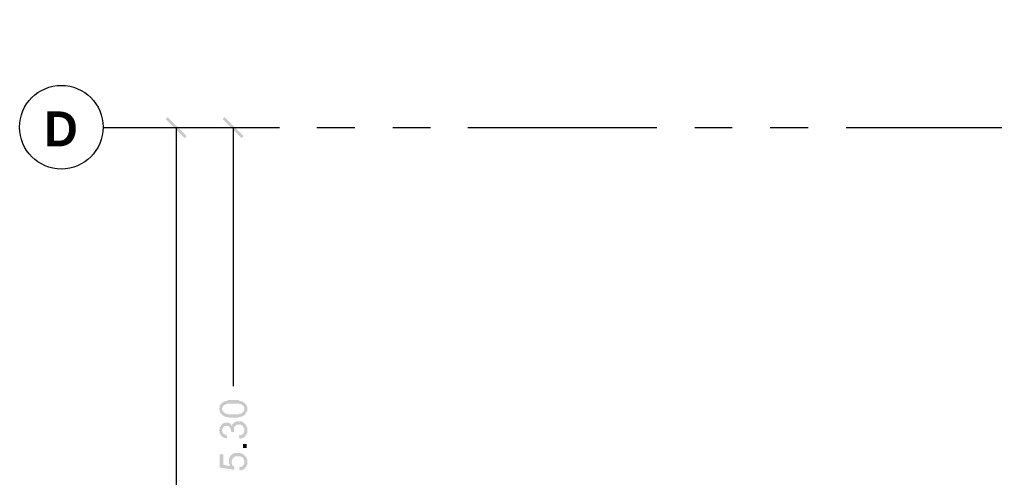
# Model space of a CAD drawing. Header units: inches. Extents: x -11 to 213, y -78 to 40.
# Drawn here: x -11.5 to -3.11, y 25.78 to 29.72 of the extents above; entities that cross this region are included whole.
import ezdxf

# ---------------------------------------------------------------- set-up
doc = ezdxf.new("R2010")
doc.units = ezdxf.units.IN
doc.header["$MEASUREMENT"] = 0
doc.layers.add('PDF_0', color=7, linetype='Continuous')
doc.layers.add('PDF_Text', color=7, linetype='Continuous')
doc.styles.add('PDF Century Gothic Bold', font='GOTHICB.TTF')

msp = doc.modelspace()

# ---------------------------------------------------------------- hatches: boundary and pattern name
at = {"layer": 'PDF_0'}
h = msp.add_hatch(color=256, dxfattribs=at)
h.paths.add_polyline_path([(-9.77819, 26.37251), (-9.77819, 26.37251), (-9.77819, 26.37251), (-9.77214, 26.37856), (-9.77214, 26.37856), (-9.77214, 26.38461), (-9.77214, 26.38461), (-9.77214, 26.39065), (-9.77214, 26.39065), (-9.77214, 26.39065), (-9.77214, 26.3967), (-9.77214, 26.3967), (-9.77214, 26.40275), (-9.76609, 26.40275), (-9.76609, 26.40275), (-9.76609, 26.4088), (-9.76609, 26.4088), (-9.76609, 26.4088), (-9.76005, 26.41485), (-9.76005, 26.41485), (-9.76005, 26.41485), (-9.76005, 26.41485), (-9.754, 26.42089), (-9.754, 26.42089), (-9.754, 26.42089), (-9.74795, 26.42694), (-9.74795, 26.42694), (-9.74795, 26.42694), (-9.7419, 26.42694), (-9.7419, 26.42694), (-9.73585, 26.43299), (-9.73585, 26.43299), (-9.73585, 26.43299), (-9.72981, 26.43299), (-9.72981, 26.43299), (-9.72376, 26.43904), (-9.72376, 26.43904), (-9.71771, 26.43904), (-9.71771, 26.43904), (-9.71166, 26.43904), (-9.71166, 26.43904), (-9.70561, 26.43904), (-9.70561, 26.44509), (-9.69957, 26.44509), (-9.69957, 26.44509), (-9.69352, 26.44509), (-9.68747, 26.44509), (-9.68747, 26.44509), (-9.68142, 26.44509), (-9.67537, 26.44509), (-9.67537, 26.44509), (-9.66933, 26.44509), (-9.66328, 26.44509), (-9.66328, 26.44509), (-9.65723, 26.44509), (-9.65723, 26.44509), (-9.65118, 26.44509), (-9.64514, 26.44509), (-9.64514, 26.44509), (-9.63909, 26.44509), (-9.63304, 26.44509), (-9.63304, 26.44509), (-9.62699, 26.44509), (-9.62699, 26.44509), (-9.62094, 26.44509), (-9.6149, 26.44509), (-9.6149, 26.44509), (-9.60885, 26.44509), (-9.60885, 26.44509), (-9.6028, 26.43904), (-9.6028, 26.43904), (-9.59675, 26.43904), (-9.59675, 26.43904), (-9.5907, 26.43904), (-9.5907, 26.43904), (-9.58466, 26.43904), (-9.58466, 26.43299), (-9.57861, 26.43299), (-9.57861, 26.43299), (-9.57861, 26.43299), (-9.57256, 26.43299), (-9.57256, 26.43299), (-9.57256, 26.42694), (-9.56651, 26.42694), (-9.56651, 26.42694), (-9.56047, 26.42694), (-9.56047, 26.42089), (-9.56047, 26.42089), (-9.55442, 26.42089), (-9.55442, 26.41485), (-9.55442, 26.41485), (-9.54837, 26.4088), (-9.54837, 26.4088), (-9.54837, 26.4088), (-9.54232, 26.40275), (-9.54232, 26.40275), (-9.54232, 26.3967), (-9.54232, 26.3967), (-9.54232, 26.39065), (-9.53627, 26.39065), (-9.53627, 26.38461), (-9.53627, 26.38461), (-9.53627, 26.37856), (-9.53627, 26.37856), (-9.53627, 26.37251), (-9.53627, 26.37251), (-9.53627, 26.37251), (-9.53627, 26.36646), (-9.53627, 26.36646), (-9.53627, 26.36041), (-9.53627, 26.36041), (-9.53627, 26.35437), (-9.53627, 26.35437), (-9.53627, 26.35437), (-9.53627, 26.34832), (-9.54232, 26.34832), (-9.54232, 26.34227), (-9.54232, 26.34227), (-9.54232, 26.34227), (-9.54232, 26.33622), (-9.54232, 26.33622), (-9.54837, 26.33622), (-9.54837, 26.33018), (-9.54837, 26.33018), (-9.54837, 26.33018), (-9.54837, 26.32413), (-9.55442, 26.32413), (-9.55442, 26.32413), (-9.55442, 26.31808), (-9.56047, 26.31808), (-9.56047, 26.31808), (-9.56047, 26.31808), (-9.56651, 26.31203), (-9.56651, 26.31203), (-9.56651, 26.31203), (-9.57256, 26.31203), (-9.57256, 26.30598), (-9.57256, 26.30598), (-9.57861, 26.30598), (-9.57861, 26.30598), (-9.58466, 26.30598), (-9.58466, 26.30598), (-9.5907, 26.29994), (-9.5907, 26.29994), (-9.59675, 26.29994), (-9.59675, 26.29994), (-9.6028, 26.29994), (-9.6028, 26.29994), (-9.60885, 26.29994), (-9.60885, 26.29994), (-9.6149, 26.29389), (-9.62094, 26.29389), (-9.62094, 26.29389), (-9.62699, 26.29389), (-9.63304, 26.29389), (-9.63304, 26.29389), (-9.63909, 26.29389), (-9.64514, 26.29389), (-9.64514, 26.29389), (-9.65118, 26.29389), (-9.65723, 26.29389), (-9.65723, 26.29389), (-9.65723, 26.29389), (-9.66328, 26.29389), (-9.66933, 26.29389), (-9.66933, 26.29389), (-9.67537, 26.29389), (-9.68142, 26.29389), (-9.68142, 26.29389), (-9.68747, 26.29389), (-9.68747, 26.29389), (-9.69352, 26.29389), (-9.69957, 26.29389), (-9.69957, 26.29994), (-9.70561, 26.29994), (-9.70561, 26.29994), (-9.71166, 26.29994), (-9.71166, 26.29994), (-9.71771, 26.29994), (-9.71771, 26.29994), (-9.72376, 26.29994), (-9.72376, 26.30598), (-9.72981, 26.30598), (-9.72981, 26.30598), (-9.72981, 26.30598), (-9.73585, 26.30598), (-9.73585, 26.30598), (-9.7419, 26.31203), (-9.7419, 26.31203), (-9.7419, 26.31203), (-9.74795, 26.31203), (-9.74795, 26.31808), (-9.754, 26.31808), (-9.754, 26.31808), (-9.754, 26.32413), (-9.76005, 26.32413), (-9.76005, 26.32413), (-9.76005, 26.33018), (-9.76609, 26.33018), (-9.76609, 26.33622), (-9.76609, 26.33622), (-9.76609, 26.33622), (-9.77214, 26.34227), (-9.77214, 26.34227), (-9.77214, 26.34832), (-9.77214, 26.34832), (-9.77214, 26.35437), (-9.77214, 26.35437), (-9.77214, 26.36041), (-9.77214, 26.36041), (-9.77819, 26.36646), (-9.77819, 26.37251), (-9.77819, 26.37251)], flags=0)
h.paths.add_polyline_path([(-9.56047, 26.37251), (-9.56047, 26.37251), (-9.56047, 26.37856), (-9.56047, 26.37856), (-9.56047, 26.38461), (-9.56047, 26.38461), (-9.56651, 26.38461), (-9.56651, 26.39065), (-9.56651, 26.39065), (-9.56651, 26.3967), (-9.57256, 26.3967), (-9.57256, 26.3967), (-9.57861, 26.40275), (-9.57861, 26.40275), (-9.58466, 26.40275), (-9.58466, 26.40275), (-9.58466, 26.4088), (-9.58466, 26.4088), (-9.5907, 26.4088), (-9.5907, 26.4088), (-9.5907, 26.4088), (-9.59675, 26.4088), (-9.59675, 26.4088), (-9.6028, 26.4088), (-9.6028, 26.41485), (-9.60885, 26.41485), (-9.60885, 26.41485), (-9.6149, 26.41485), (-9.6149, 26.41485), (-9.62094, 26.41485), (-9.62094, 26.41485), (-9.62699, 26.41485), (-9.63304, 26.41485), (-9.63304, 26.41485), (-9.63909, 26.41485), (-9.64514, 26.41485), (-9.64514, 26.41485), (-9.65118, 26.41485), (-9.65723, 26.41485), (-9.65723, 26.41485), (-9.65723, 26.41485), (-9.66328, 26.41485), (-9.66933, 26.41485), (-9.66933, 26.41485), (-9.67537, 26.41485), (-9.68142, 26.41485), (-9.68142, 26.41485), (-9.68747, 26.41485), (-9.68747, 26.41485), (-9.69352, 26.41485), (-9.69352, 26.41485), (-9.69957, 26.41485), (-9.69957, 26.41485), (-9.70561, 26.41485), (-9.70561, 26.41485), (-9.71166, 26.41485), (-9.71166, 26.4088), (-9.71166, 26.4088), (-9.71771, 26.4088), (-9.71771, 26.4088), (-9.72376, 26.4088), (-9.72376, 26.4088), (-9.72981, 26.40275), (-9.72981, 26.40275), (-9.73585, 26.40275), (-9.73585, 26.40275), (-9.73585, 26.3967), (-9.7419, 26.3967), (-9.7419, 26.3967), (-9.7419, 26.39065), (-9.74795, 26.39065), (-9.74795, 26.39065), (-9.74795, 26.38461), (-9.74795, 26.38461), (-9.74795, 26.37856), (-9.754, 26.37856), (-9.754, 26.37251), (-9.754, 26.37251), (-9.754, 26.37251), (-9.754, 26.36646), (-9.754, 26.36041), (-9.74795, 26.36041), (-9.74795, 26.36041), (-9.74795, 26.35437), (-9.74795, 26.35437), (-9.74795, 26.34832), (-9.7419, 26.34832), (-9.7419, 26.34227), (-9.7419, 26.34227), (-9.73585, 26.34227), (-9.73585, 26.33622), (-9.72981, 26.33622), (-9.72981, 26.33622), (-9.72981, 26.33622), (-9.72981, 26.33622), (-9.72376, 26.33018), (-9.72376, 26.33018), (-9.71771, 26.33018), (-9.71771, 26.33018), (-9.71771, 26.33018), (-9.71166, 26.33018), (-9.71166, 26.33018), (-9.70561, 26.33018), (-9.70561, 26.32413), (-9.69957, 26.32413), (-9.69957, 26.32413), (-9.69352, 26.32413), (-9.69352, 26.32413), (-9.68747, 26.32413), (-9.68142, 26.32413), (-9.68142, 26.32413), (-9.67537, 26.32413), (-9.67537, 26.32413), (-9.66933, 26.32413), (-9.66328, 26.32413), (-9.65723, 26.32413), (-9.65723, 26.32413), (-9.65118, 26.32413), (-9.64514, 26.32413), (-9.64514, 26.32413), (-9.63909, 26.32413), (-9.63909, 26.32413), (-9.63304, 26.32413), (-9.62699, 26.32413), (-9.62699, 26.32413), (-9.62094, 26.32413), (-9.62094, 26.32413), (-9.6149, 26.32413), (-9.6149, 26.32413), (-9.60885, 26.32413), (-9.60885, 26.32413), (-9.6028, 26.33018), (-9.6028, 26.33018), (-9.6028, 26.33018), (-9.6028, 26.33018), (-9.59675, 26.33018), (-9.5907, 26.33018), (-9.5907, 26.33018), (-9.58466, 26.33018), (-9.58466, 26.33622), (-9.57861, 26.33622), (-9.57861, 26.33622), (-9.57256, 26.33622), (-9.57256, 26.34227), (-9.57256, 26.34227), (-9.57256, 26.34227), (-9.56651, 26.34832), (-9.56651, 26.34832), (-9.56651, 26.35437), (-9.56047, 26.35437), (-9.56047, 26.35437), (-9.56047, 26.36041), (-9.56047, 26.36646), (-9.56047, 26.36646), (-9.56047, 26.37251)], flags=0)
for points in [[(-9.66932, 26.22131), (-9.66327, 26.22736), (-9.66327, 26.22736), (-9.66327, 26.2334), (-9.66327, 26.2334), (-9.66327, 26.23945), (-9.65723, 26.23945), (-9.65723, 26.23945), (-9.65723, 26.2455), (-9.65723, 26.2455), (-9.65118, 26.25155), (-9.65118, 26.25155), (-9.64513, 26.25155), (-9.64513, 26.25155), (-9.64513, 26.25759), (-9.63908, 26.25759), (-9.63908, 26.25759), (-9.63304, 26.25759), (-9.63304, 26.26364), (-9.62699, 26.26364), (-9.62699, 26.26364), (-9.62094, 26.26364), (-9.62094, 26.26364), (-9.61489, 26.26364), (-9.61489, 26.26364), (-9.60884, 26.26364), (-9.60884, 26.26364), (-9.60884, 26.26364), (-9.6028, 26.26364), (-9.59675, 26.26364), (-9.59675, 26.26364), (-9.5907, 26.26364), (-9.5907, 26.26364), (-9.58465, 26.26364), (-9.58465, 26.26364), (-9.5786, 26.25759), (-9.5786, 26.25759), (-9.57256, 26.25759), (-9.57256, 26.25759), (-9.57256, 26.25155), (-9.56651, 26.25155), (-9.56651, 26.25155), (-9.56046, 26.2455), (-9.56046, 26.2455), (-9.56046, 26.2455), (-9.55441, 26.23945), (-9.55441, 26.23945), (-9.55441, 26.23945), (-9.54836, 26.2334), (-9.54836, 26.2334), (-9.54836, 26.22736), (-9.54836, 26.22736), (-9.54232, 26.22131), (-9.54232, 26.22131), (-9.54232, 26.21526), (-9.54232, 26.21526), (-9.54232, 26.20921), (-9.53627, 26.20921), (-9.53627, 26.20316), (-9.53627, 26.20316), (-9.53627, 26.19712), (-9.53627, 26.19712), (-9.53627, 26.19107), (-9.53627, 26.19107), (-9.53627, 26.18502), (-9.53627, 26.18502), (-9.53627, 26.17897), (-9.53627, 26.17292), (-9.53627, 26.17292), (-9.53627, 26.16688), (-9.53627, 26.16688), (-9.53627, 26.16083), (-9.54232, 26.16083), (-9.54232, 26.15478), (-9.54232, 26.15478), (-9.54232, 26.14873), (-9.54232, 26.14873), (-9.54836, 26.14873), (-9.54836, 26.14269), (-9.54836, 26.14269), (-9.55441, 26.13664), (-9.55441, 26.13664), (-9.55441, 26.13664), (-9.55441, 26.13059), (-9.56046, 26.13059), (-9.56046, 26.13059), (-9.56651, 26.12454), (-9.56651, 26.12454), (-9.56651, 26.12454), (-9.57256, 26.11849), (-9.57256, 26.11849), (-9.5786, 26.11849), (-9.5786, 26.11849), (-9.58465, 26.11849), (-9.58465, 26.11245), (-9.5907, 26.11245), (-9.5907, 26.11245), (-9.59675, 26.11245), (-9.59675, 26.11245), (-9.6028, 26.11245), (-9.60884, 26.14269), (-9.6028, 26.14269), (-9.59675, 26.14269), (-9.59675, 26.14269), (-9.5907, 26.14269), (-9.5907, 26.14269), (-9.58465, 26.14873), (-9.58465, 26.14873), (-9.5786, 26.14873), (-9.5786, 26.14873), (-9.57256, 26.15478), (-9.57256, 26.15478), (-9.57256, 26.15478), (-9.56651, 26.16083), (-9.56651, 26.16083), (-9.56651, 26.16083), (-9.56651, 26.16688), (-9.56046, 26.16688), (-9.56046, 26.17292), (-9.56046, 26.17292), (-9.56046, 26.17897), (-9.56046, 26.17897), (-9.56046, 26.18502), (-9.56046, 26.18502), (-9.56046, 26.19107), (-9.56046, 26.19107), (-9.56046, 26.19712), (-9.56046, 26.19712), (-9.56046, 26.20316), (-9.56651, 26.20316), (-9.56651, 26.20921), (-9.56651, 26.20921), (-9.56651, 26.21526), (-9.57256, 26.21526), (-9.57256, 26.21526), (-9.57256, 26.22131), (-9.5786, 26.22131), (-9.5786, 26.22736), (-9.5786, 26.22736), (-9.58465, 26.22736), (-9.58465, 26.22736), (-9.5907, 26.2334), (-9.5907, 26.2334), (-9.59675, 26.2334), (-9.59675, 26.2334), (-9.6028, 26.2334), (-9.6028, 26.2334), (-9.60884, 26.2334), (-9.61489, 26.2334), (-9.61489, 26.2334), (-9.62094, 26.2334), (-9.62094, 26.2334), (-9.62699, 26.2334), (-9.62699, 26.2334), (-9.63304, 26.22736), (-9.63304, 26.22736), (-9.63304, 26.22736), (-9.63908, 26.22131), (-9.63908, 26.22131), (-9.63908, 26.22131), (-9.64513, 26.22131), (-9.64513, 26.21526), (-9.64513, 26.21526), (-9.65118, 26.20921), (-9.65118, 26.20921), (-9.65118, 26.20921), (-9.65118, 26.20316), (-9.65118, 26.19712), (-9.65118, 26.19712), (-9.65118, 26.19107), (-9.65118, 26.19107), (-9.65118, 26.19107), (-9.65118, 26.18502), (-9.65118, 26.18502), (-9.65118, 26.17897), (-9.65118, 26.17897), (-9.65118, 26.17292), (-9.65118, 26.16688), (-9.65118, 26.16688), (-9.67537, 26.17292), (-9.67537, 26.17292), (-9.67537, 26.17897), (-9.67537, 26.18502), (-9.67537, 26.18502), (-9.67537, 26.19107), (-9.67537, 26.19107), (-9.67537, 26.19107), (-9.68142, 26.19712), (-9.68142, 26.19712), (-9.68142, 26.20316), (-9.68142, 26.20316), (-9.68142, 26.20921), (-9.68747, 26.20921), (-9.68747, 26.21526), (-9.69351, 26.21526), (-9.69351, 26.21526), (-9.69351, 26.22131), (-9.69956, 26.22131), (-9.69956, 26.22131), (-9.70561, 26.22131), (-9.70561, 26.22131), (-9.71166, 26.22131), (-9.71166, 26.22131), (-9.71771, 26.22131), (-9.71771, 26.22131), (-9.72375, 26.22131), (-9.72375, 26.22131), (-9.7298, 26.22131), (-9.7298, 26.22131), (-9.73585, 26.22131), (-9.73585, 26.21526), (-9.7419, 26.21526), (-9.7419, 26.21526), (-9.7419, 26.21526), (-9.7419, 26.20921), (-9.74794, 26.20921), (-9.74794, 26.20316), (-9.74794, 26.20316), (-9.74794, 26.19712), (-9.74794, 26.19712), (-9.75399, 26.19107), (-9.75399, 26.19107), (-9.75399, 26.18502), (-9.75399, 26.18502), (-9.75399, 26.18502), (-9.75399, 26.17897), (-9.74794, 26.17292), (-9.74794, 26.17292), (-9.74794, 26.16688), (-9.74794, 26.16688), (-9.74794, 26.16688), (-9.7419, 26.16083), (-9.7419, 26.16083), (-9.7419, 26.15478), (-9.73585, 26.15478), (-9.73585, 26.15478), (-9.73585, 26.15478), (-9.7298, 26.14873), (-9.7298, 26.14873), (-9.72375, 26.14873), (-9.72375, 26.14873), (-9.71771, 26.14269), (-9.71771, 26.14269), (-9.71166, 26.14269), (-9.71166, 26.14269), (-9.71166, 26.11245), (-9.71771, 26.11849), (-9.72375, 26.11849), (-9.72375, 26.11849), (-9.7298, 26.11849), (-9.7298, 26.11849), (-9.73585, 26.11849), (-9.73585, 26.12454), (-9.7419, 26.12454), (-9.7419, 26.12454), (-9.74794, 26.12454), (-9.74794, 26.13059), (-9.74794, 26.13059), (-9.75399, 26.13059), (-9.75399, 26.13664), (-9.76004, 26.13664), (-9.76004, 26.13664), (-9.76004, 26.13664), (-9.76004, 26.14269), (-9.76609, 26.14269), (-9.76609, 26.14873), (-9.76609, 26.14873), (-9.76609, 26.15478), (-9.77214, 26.15478), (-9.77214, 26.16083), (-9.77214, 26.16083), (-9.77214, 26.16688), (-9.77214, 26.16688), (-9.77214, 26.17292), (-9.77214, 26.17292), (-9.77214, 26.17897), (-9.77818, 26.17897), (-9.77818, 26.18502), (-9.77818, 26.18502), (-9.77818, 26.19107), (-9.77214, 26.19107), (-9.77214, 26.19712), (-9.77214, 26.19712), (-9.77214, 26.20316), (-9.77214, 26.20316), (-9.77214, 26.20921), (-9.77214, 26.20921), (-9.77214, 26.21526), (-9.76609, 26.21526), (-9.76609, 26.22131), (-9.76609, 26.22131), (-9.76609, 26.22736), (-9.76004, 26.22736), (-9.76004, 26.22736), (-9.76004, 26.2334), (-9.76004, 26.2334), (-9.75399, 26.2334), (-9.75399, 26.23945), (-9.74794, 26.23945), (-9.74794, 26.2455), (-9.74794, 26.2455), (-9.7419, 26.2455), (-9.7419, 26.2455), (-9.73585, 26.25155), (-9.73585, 26.25155), (-9.7298, 26.25155), (-9.7298, 26.25155), (-9.72375, 26.25155), (-9.72375, 26.25155), (-9.71771, 26.25155), (-9.71771, 26.25155), (-9.71166, 26.25155), (-9.71166, 26.25155), (-9.70561, 26.25155), (-9.70561, 26.25155), (-9.69956, 26.25155), (-9.69956, 26.25155), (-9.69351, 26.25155), (-9.69351, 26.25155), (-9.69351, 26.2455), (-9.68747, 26.2455), (-9.68747, 26.2455), (-9.68142, 26.2455), (-9.68142, 26.23945), (-9.68142, 26.23945), (-9.67537, 26.23945), (-9.67537, 26.2334), (-9.67537, 26.2334), (-9.66932, 26.22736), (-9.66932, 26.22736), (-9.66932, 26.22131), (-9.66932, 26.22131)], [(-9.68142, 25.87656), (-9.68142, 25.87656), (-9.68747, 25.88261), (-9.68747, 25.88261), (-9.68747, 25.88866), (-9.68747, 25.88866), (-9.68747, 25.89471), (-9.69351, 25.89471), (-9.69351, 25.90075), (-9.69351, 25.90075), (-9.69351, 25.9068), (-9.69351, 25.9068), (-9.69351, 25.91285), (-9.69351, 25.91285), (-9.69351, 25.9189), (-9.69351, 25.9189), (-9.69351, 25.92495), (-9.69351, 25.92495), (-9.69351, 25.93099), (-9.69351, 25.93099), (-9.69351, 25.93704), (-9.69351, 25.93704), (-9.69351, 25.94309), (-9.69351, 25.94309), (-9.68747, 25.94914), (-9.68747, 25.94914), (-9.68747, 25.95519), (-9.68747, 25.95519), (-9.68142, 25.96123), (-9.68142, 25.96123), (-9.68142, 25.96728), (-9.68142, 25.96728), (-9.67537, 25.96728), (-9.67537, 25.97333), (-9.67537, 25.97333), (-9.66932, 25.97333), (-9.66932, 25.97938), (-9.66328, 25.97938), (-9.66328, 25.97938), (-9.66328, 25.98543), (-9.65723, 25.98543), (-9.65723, 25.98543), (-9.65118, 25.98543), (-9.65118, 25.99147), (-9.64513, 25.99147), (-9.64513, 25.99147), (-9.63908, 25.99147), (-9.63908, 25.99147), (-9.63304, 25.99147), (-9.63304, 25.99147), (-9.62699, 25.99147), (-9.62094, 25.99147), (-9.62094, 25.99147), (-9.62094, 25.99147), (-9.61489, 25.99147), (-9.61489, 25.99147), (-9.60884, 25.99147), (-9.60884, 25.99147), (-9.6028, 25.99147), (-9.6028, 25.99147), (-9.59675, 25.99147), (-9.59675, 25.99147), (-9.5907, 25.99147), (-9.5907, 25.98543), (-9.58465, 25.98543), (-9.58465, 25.98543), (-9.5786, 25.98543), (-9.5786, 25.98543), (-9.57256, 25.97938), (-9.57256, 25.97938), (-9.56651, 25.97938), (-9.56651, 25.97333), (-9.56046, 25.97333), (-9.56046, 25.97333), (-9.56046, 25.97333), (-9.56046, 25.96728), (-9.55441, 25.96728), (-9.55441, 25.96728), (-9.55441, 25.96123), (-9.54837, 25.96123), (-9.54837, 25.95519), (-9.54837, 25.95519), (-9.54232, 25.94914), (-9.54232, 25.94914), (-9.54232, 25.94914), (-9.54232, 25.94309), (-9.54232, 25.94309), (-9.54232, 25.93704), (-9.53627, 25.93704), (-9.53627, 25.93099), (-9.53627, 25.93099), (-9.53627, 25.92495), (-9.53627, 25.9189), (-9.53627, 25.9189), (-9.53627, 25.91285), (-9.53627, 25.91285), (-9.53627, 25.91285), (-9.53627, 25.9068), (-9.53627, 25.90075), (-9.53627, 25.90075), (-9.53627, 25.89471), (-9.53627, 25.89471), (-9.53627, 25.88866), (-9.54232, 25.88866), (-9.54232, 25.88261), (-9.54232, 25.88261), (-9.54232, 25.87656), (-9.54232, 25.87656), (-9.54837, 25.87052), (-9.54837, 25.87052), (-9.54837, 25.87052), (-9.54837, 25.86447), (-9.55441, 25.86447), (-9.55441, 25.85842), (-9.55441, 25.85842), (-9.56046, 25.85842), (-9.56046, 25.85237), (-9.56651, 25.85237), (-9.56651, 25.85237), (-9.56651, 25.84632), (-9.57256, 25.84632), (-9.57256, 25.84632), (-9.5786, 25.84632), (-9.5786, 25.84632), (-9.58465, 25.84028), (-9.58465, 25.84028), (-9.5907, 25.84028), (-9.5907, 25.84028), (-9.59675, 25.84028), (-9.59675, 25.84028), (-9.6028, 25.84028), (-9.6028, 25.87052), (-9.6028, 25.87052), (-9.59675, 25.87052), (-9.5907, 25.87052), (-9.5907, 25.87052), (-9.58465, 25.87052), (-9.58465, 25.87656), (-9.5786, 25.87656), (-9.5786, 25.87656), (-9.5786, 25.87656), (-9.57256, 25.88261), (-9.57256, 25.88261), (-9.57256, 25.88261), (-9.56651, 25.88866), (-9.56651, 25.88866), (-9.56651, 25.89471), (-9.56651, 25.89471), (-9.56046, 25.89471), (-9.56046, 25.90075), (-9.56046, 25.90075), (-9.56046, 25.9068), (-9.56046, 25.91285), (-9.56046, 25.91285), (-9.56046, 25.91285), (-9.56046, 25.9189), (-9.56046, 25.9189), (-9.56046, 25.92495), (-9.56046, 25.92495), (-9.56046, 25.93099), (-9.56651, 25.93099), (-9.56651, 25.93704), (-9.56651, 25.93704), (-9.56651, 25.94309), (-9.57256, 25.94309), (-9.57256, 25.94309), (-9.57256, 25.94914), (-9.5786, 25.94914), (-9.5786, 25.94914), (-9.5786, 25.95519), (-9.58465, 25.95519), (-9.58465, 25.95519), (-9.5907, 25.95519), (-9.5907, 25.96123), (-9.59675, 25.96123), (-9.59675, 25.96123), (-9.6028, 25.96123), (-9.6028, 25.96123), (-9.60884, 25.96123), (-9.60884, 25.96123), (-9.61489, 25.96123), (-9.61489, 25.96123), (-9.62094, 25.96123), (-9.62699, 25.96123), (-9.62699, 25.96123), (-9.63304, 25.96123), (-9.63304, 25.96123), (-9.63908, 25.96123), (-9.63908, 25.96123), (-9.64513, 25.95519), (-9.64513, 25.95519), (-9.65118, 25.95519), (-9.65118, 25.95519), (-9.65118, 25.94914), (-9.65723, 25.94914), (-9.65723, 25.94914), (-9.65723, 25.94914), (-9.65723, 25.94309), (-9.66328, 25.94309), (-9.66328, 25.93704), (-9.66328, 25.93704), (-9.66328, 25.93099), (-9.66932, 25.93099), (-9.66932, 25.92495), (-9.66932, 25.92495), (-9.66932, 25.9189), (-9.66932, 25.9189), (-9.66932, 25.91285), (-9.66932, 25.91285), (-9.66932, 25.9068), (-9.66932, 25.9068), (-9.66932, 25.90075), (-9.66932, 25.90075), (-9.66932, 25.89471), (-9.66932, 25.89471), (-9.66328, 25.88866), (-9.66328, 25.88866), (-9.66328, 25.88866), (-9.66328, 25.88261), (-9.65723, 25.88261), (-9.65723, 25.87656), (-9.65723, 25.87656), (-9.65118, 25.87656), (-9.65118, 25.87052), (-9.64513, 25.87052), (-9.65118, 25.84632), (-9.77214, 25.86447), (-9.77214, 25.97938), (-9.7419, 25.97938), (-9.7419, 25.88866)]]:
    msp.add_hatch(color=256, dxfattribs=at).paths.add_polyline_path(points)

# ---------------------------------------------------------------- linework, layer by layer
at = {"layer": 'PDF_0', "lineweight": 5}
for points in [[(-2.87168, 29.72201), (-2.87168, 28.79064), (-4.38365, 28.79064)], [(-9.25824, 28.79064), (-10.77625, 28.79064)], [(-9.81464, 28.79064), (-10.27428, 28.79064)], [(-10.14728, 28.79064), (-10.14728, 22.79114)], [(-9.58482, 28.79064), (-9.7844, 28.79064)], [(-9.6574, 28.79064), (-9.6574, 26.56502)], [(-8.61112, 28.79064), (-8.9377, 28.79064)], [(-7.95795, 28.79064), (-8.28453, 28.79064)], [(-6.01053, 28.79064), (-7.63741, 28.79064)], [(-5.36341, 28.79064), (-5.68394, 28.79064)], [(-4.71024, 28.79064), (-5.03682, 28.79064)]]:
    msp.add_lwpolyline(points, dxfattribs=at)
at = {"layer": 'PDF_0', "lineweight": 13}
msp.add_circle((-11.13599, 28.79478), 0.35985, dxfattribs=at)
at = {"layer": 'PDF_0'}
for points in [[(-10.05656, 28.71806), (-10.23799, 28.86321), (-10.21985, 28.88135)], [(-10.0747, 28.69992), (-10.05656, 28.71806), (-10.23799, 28.86321)], [(-9.56668, 28.71806), (-9.74812, 28.86321), (-9.72997, 28.88135)], [(-9.58482, 28.69992), (-9.56668, 28.71806), (-9.74812, 28.86321)]]:
    msp.add_solid(points, dxfattribs=at)
at = {"layer": 'PDF_0', "lineweight": 5}
msp.add_solid([(-9.54249, 26.06909), (-9.54249, 26.03281), (-9.57273, 26.06909), (-9.57273, 26.03281)], dxfattribs=at)

# ---------------------------------------------------------------- texts
at = {"layer": 'PDF_Text', "insert": (-11.28417, 28.78051), "char_height": 0.29998, "attachment_point": 4, "style": 'PDF Century Gothic Bold'}
msp.add_mtext('D', dxfattribs=at)

doc.saveas('drawing.dxf')
